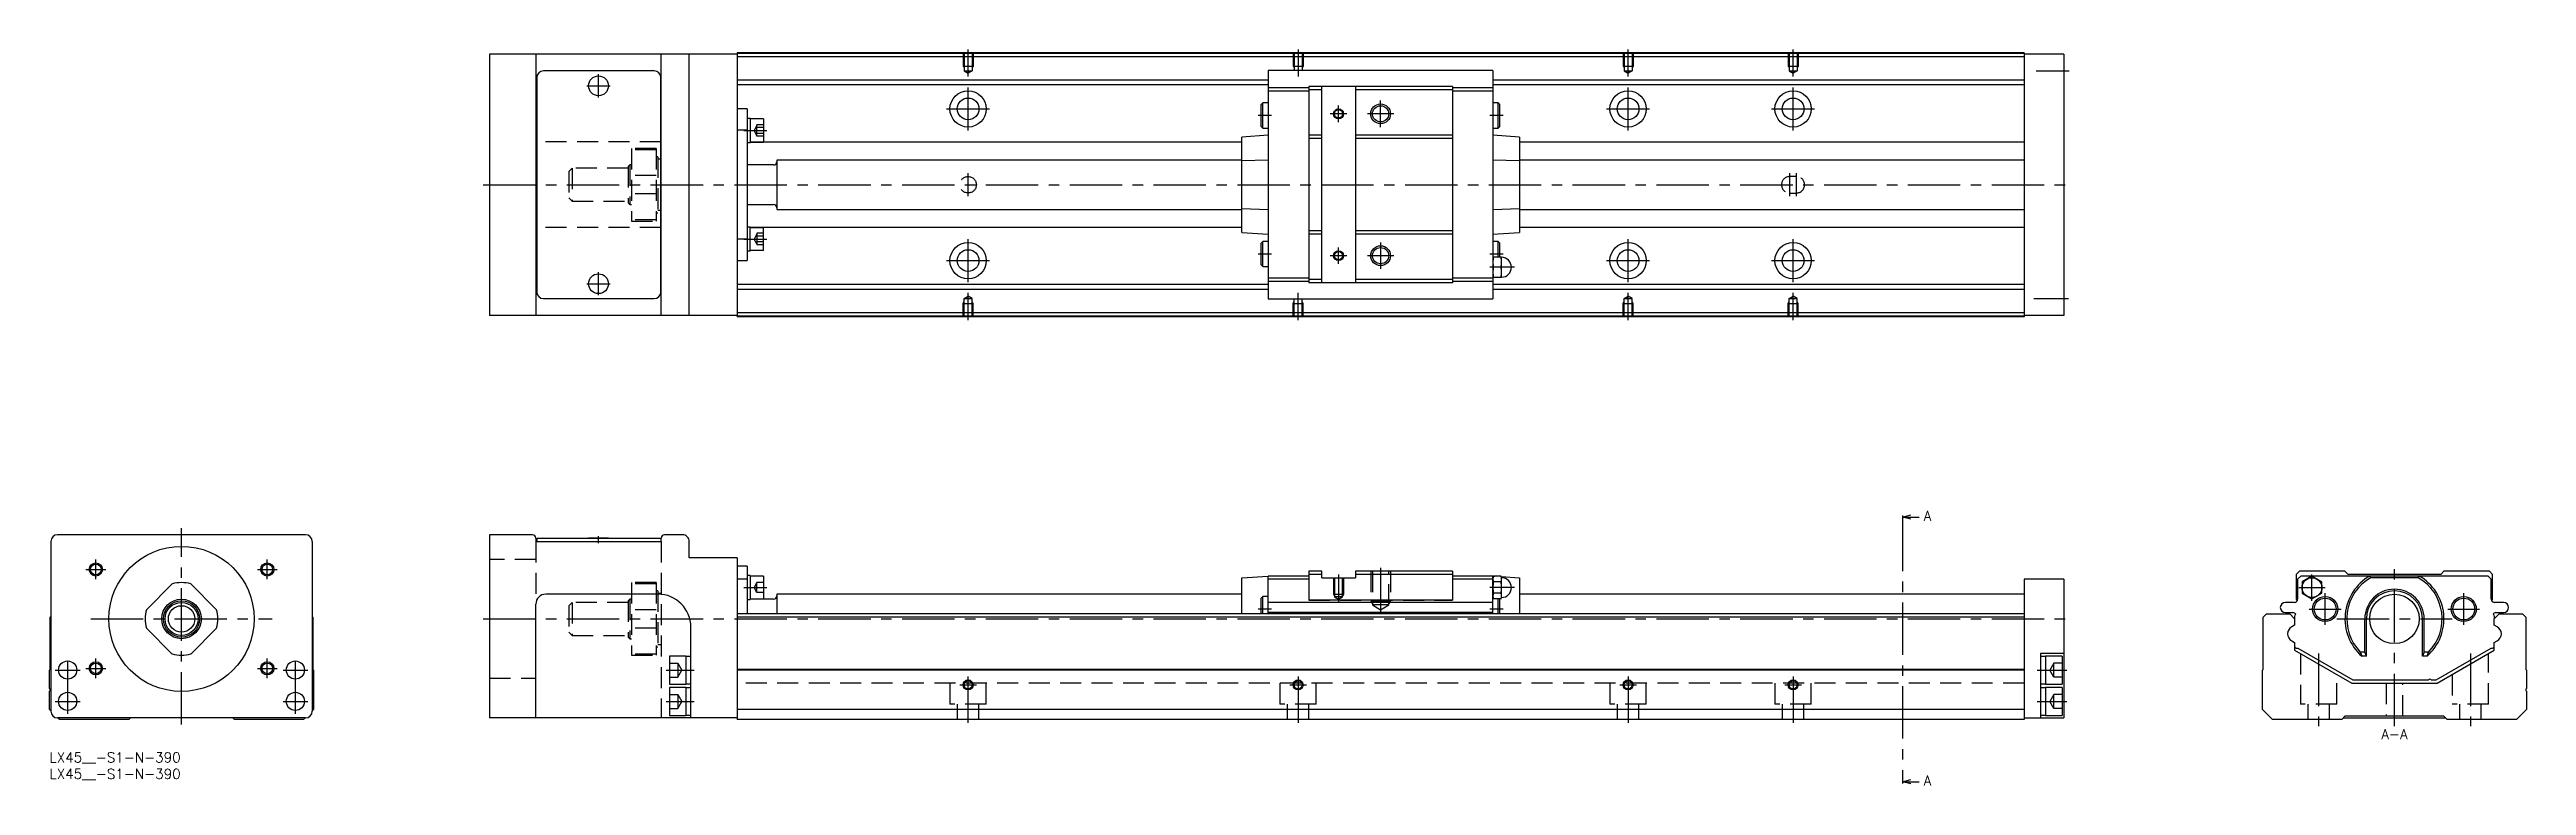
# Model space of a CAD drawing. Extents: x 0 to 751, y -10 to 213.
import ezdxf

# ---------------------------------------------------------------- set-up
doc = ezdxf.new("R2010")
doc.units = 0
doc.header["$LTSCALE"] = 0.5
doc.linetypes.add('CENTER', pattern=[50.8, 31.75, -6.35, 6.35, -6.35])
doc.linetypes.add('DASHED', pattern=[19.05, 12.7, -6.35])
for name, color, linetype in [('MSM_CENTER', 1, 'CENTER'), ('MSM_CONTINUOUS', 7, 'CONTINUOUS'), ('MSM_DASHED', 4, 'DASHED'), ('MSM_NARROW', 5, 'CONTINUOUS'), ('MSM_PART_NUMBER', 7, 'CONTINUOUS')]:
    doc.layers.add(name, color=color, linetype=linetype)
doc.styles.get("Standard").update_dxf_attribs({"font": 'txt.shx', "height": 3, "bigfont": 'bigfont.shx'})

# ---------------------------------------------------------------- blocks, each defined once
blk = doc.blocks.new('*U3')
at = {"layer": 'MSM_PART_NUMBER'}
blk.add_text('LX45__-S1-N-390', height=3, dxfattribs=at).set_placement((0, -3))
blk = doc.blocks.new('*U4')
at = {"layer": 'MSM_PART_NUMBER'}
blk.add_text('LX45__-S1-N-390', height=3, dxfattribs=at).set_placement((0, -8))

msp = doc.modelspace()

# ---------------------------------------------------------------- linework, layer by layer
at = {"layer": 'MSM_CENTER'}
for p, q in [((278.36, 204.91), (278.36, 213.12)), ((378.36, 213.12), (378.36, 204.91)), ((478.36, 204.91), (478.36, 213.12)), ((528.36, 204.91), (528.36, 213.12)), ((166.36, 198.62), (166.36, 205.62)), ((602.03, 206.62), (611.98, 206.62)), ((162.86, 202.12), (169.86, 202.12)), ((278.36, 188.62), (278.36, 201.62)), ((390.61, 191.12), (390.61, 196.12)), ((403.36, 189.62), (403.36, 197.62)), ((478.36, 188.62), (478.36, 201.62)), ((528.36, 188.62), (528.36, 201.62)), ((210.36, 188.58), (217.36, 188.58)), ((271.86, 195.12), (284.85, 195.12)), ((370.26, 193.12), (366.27, 193.12)), ((393.11, 193.62), (388.11, 193.62)), ((407.36, 193.62), (399.36, 193.62)), ((440.47, 193.12), (436.45, 193.12)), ((471.86, 195.12), (484.86, 195.12)), ((521.86, 195.12), (534.86, 195.12)), ((278.36, 168.62), (278.36, 175.62)), ((527.36, 168.62), (527.36, 175.62)), ((529.36, 168.62), (529.36, 175.62)), ((131.36, 172.12), (612.36, 172.12)), ((210.36, 155.67), (217.36, 155.67)), ((278.36, 142.62), (278.36, 155.62)), ((370.26, 151.12), (366.27, 151.12)), ((393.11, 150.62), (388.11, 150.62)), ((390.61, 148.12), (390.61, 153.12)), ((407.36, 150.62), (399.36, 150.62)), ((403.36, 154.62), (403.36, 146.62)), ((440.47, 151.12), (436.45, 151.12)), ((478.36, 142.62), (478.36, 155.62)), ((528.36, 142.62), (528.36, 155.62)), ((166.36, 138.62), (166.36, 145.62)), ((271.86, 149.12), (284.86, 149.12)), ((443.95, 147.12), (436.47, 147.12)), ((471.86, 149.12), (484.86, 149.12)), ((521.86, 149.12), (534.86, 149.12)), ((162.86, 142.12), (169.86, 142.12)), ((278.36, 131.12), (278.36, 139.33)), ((378.36, 131.12), (378.36, 139.33)), ((478.36, 131.12), (478.36, 139.33)), ((528.36, 131.12), (528.36, 139.33)), ((601.36, 137.62), (611.86, 137.62)), ((40, 8.5), (40, 68)), ((561.52, 70.87), (561.52, -8.37)), ((166.36, 63.5), (166.36, 65.6)), ((11.02, 55.5), (17.02, 55.5)), ((14.02, 52.5), (14.02, 58.5)), ((62.98, 55.5), (68.98, 55.5)), ((65.98, 52.5), (65.98, 58.5)), ((390.61, 54), (390.61, 45.5)), ((403.36, 56), (403.36, 42.3)), ((685.6, 46), (685.6, 54)), ((710.6, 8), (710.6, 56)), ((210.36, 50), (217.36, 50)), ((443.95, 50), (436.47, 50)), ((681.6, 50), (689.6, 50)), ((689.6, 38.7), (689.6, 48.3)), ((731.6, 38.7), (731.6, 48.3)), ((12.5, 40.5), (67.5, 40.5)), ((131.36, 40.5), (612.36, 40.5)), ((370.26, 43.5), (366.27, 43.5)), ((440.5, 43.5), (436.47, 43.5)), ((684.8, 43.5), (694.4, 43.5)), ((693.1, 40.5), (728.1, 40.5)), ((726.8, 43.5), (736.4, 43.5)), ((1.75, 25), (9.25, 25)), ((5.5, 11.75), (5.5, 28.75)), ((11.02, 25.5), (17.02, 25.5)), ((14.02, 22.5), (14.02, 28.5)), ((62.98, 25.5), (68.98, 25.5)), ((65.98, 22.5), (65.98, 28.5)), ((70.75, 25), (78.25, 25)), ((74.5, 11.75), (74.5, 28.75)), ((186.86, 25), (195.36, 25)), ((278.36, 9), (278.36, 23)), ((378.36, 23), (378.36, 9)), ((478.36, 23), (478.36, 9)), ((528.36, 23), (528.36, 9)), ((602.36, 25), (611.36, 25)), ((687.6, 29.97), (687.6, 8)), ((733.6, 29.97), (733.6, 8)), ((1.75, 15.5), (9.25, 15.5)), ((70.75, 15.5), (78.25, 15.5)), ((186.86, 15.5), (195.36, 15.5)), ((275.86, 20.5), (280.86, 20.5)), ((375.86, 20.5), (380.86, 20.5)), ((475.86, 20.5), (480.86, 20.5)), ((525.86, 20.5), (530.86, 20.5)), ((602.36, 15.5), (611.36, 15.5))]:
    msp.add_line(p, q, dxfattribs=at)
at = {"layer": 'MSM_CONTINUOUS'}
for p, q in [((208.36, 211.72), (133.36, 211.72)), ((133.36, 211.72), (133.36, 132.52)), ((147.36, 211.72), (147.36, 132.52)), ((185.36, 132.52), (185.36, 211.72)), ((193.86, 132.52), (193.86, 211.72)), ((598.36, 212.12), (208.36, 212.12)), ((208.36, 212.12), (208.36, 132.12)), ((598.36, 211.92), (208.36, 211.92)), ((598.36, 210.92), (208.36, 210.92)), ((598.36, 212.12), (598.36, 132.12)), ((610.36, 211.72), (598.36, 211.72)), ((610.36, 211.72), (610.36, 132.52)), ((147.66, 204.62), (147.66, 139.62)), ((183.26, 206.62), (149.66, 206.62)), ((185.26, 139.62), (185.26, 204.62)), ((369.31, 203.87), (208.36, 203.87)), ((437.41, 206.72), (369.31, 206.72)), ((369.31, 206.72), (369.31, 137.52)), ((437.41, 206.72), (437.41, 137.52)), ((598.36, 203.87), (437.41, 203.87)), ((147.66, 202.22), (147.36, 202.22)), ((147.66, 197.72), (147.36, 197.72)), ((185.36, 202.22), (185.26, 202.22)), ((185.36, 197.72), (185.26, 197.72)), ((369.31, 202.37), (208.36, 202.37)), ((367.71, 196.92), (367.21, 196.42)), ((367.21, 189.82), (367.21, 196.42)), ((369.31, 196.92), (367.71, 196.92)), ((367.71, 189.32), (367.71, 196.92)), ((381.61, 201.47), (369.31, 201.47)), ((381.61, 200.47), (369.31, 200.47)), ((425.11, 201.87), (381.61, 201.87)), ((381.61, 201.87), (381.61, 142.37)), ((385.51, 200.87), (381.61, 200.87)), ((385.51, 142.37), (385.51, 201.87)), ((395.71, 201.87), (395.71, 142.37)), ((425.11, 200.87), (395.71, 200.87)), ((425.11, 201.87), (425.11, 142.37)), ((437.41, 201.47), (425.11, 201.47)), ((437.41, 200.47), (425.11, 200.47)), ((598.36, 202.37), (437.41, 202.37)), ((439.01, 196.92), (437.41, 196.92)), ((439.01, 189.32), (439.01, 196.92)), ((439.51, 196.42), (439.01, 196.92)), ((439.51, 189.82), (439.51, 196.42)), ((211.36, 195.12), (208.36, 195.12)), ((211.36, 188.65), (208.36, 188.65)), ((211.36, 195.12), (211.36, 149.12)), ((212.36, 192.23), (211.36, 192.23)), ((212.36, 192.23), (212.36, 184.93)), ((216.36, 192.08), (212.36, 192.08)), ((216.36, 192.08), (216.36, 185.08)), ((367.21, 189.82), (367.71, 189.32)), ((367.71, 189.32), (369.31, 189.32)), ((437.41, 189.32), (439.01, 189.32)), ((439.01, 189.32), (439.51, 189.82)), ((147.66, 185.12), (147.36, 185.12)), ((185.36, 185.12), (185.26, 185.12)), ((211.36, 184.93), (212.36, 184.93)), ((212.36, 185.08), (216.36, 185.08)), ((361.31, 185.05), (212.36, 185.05)), ((369.31, 187.12), (361.31, 186.57)), ((361.31, 157.68), (361.31, 186.57)), ((385.51, 187.12), (381.61, 187.12)), ((385.51, 186.12), (381.61, 186.12)), ((425.11, 187.12), (395.71, 187.12)), ((425.11, 186.12), (395.71, 186.12)), ((445.41, 186.57), (437.41, 187.12)), ((445.41, 186.57), (445.41, 157.68)), ((598.36, 185.05), (445.41, 185.05)), ((185.36, 179.87), (185.26, 179.87)), ((219.36, 178.12), (211.36, 178.12)), ((220.36, 179.62), (220.36, 164.62)), ((361.31, 179.62), (220.36, 179.62)), ((369.31, 179.61), (361.31, 179.36)), ((445.41, 179.36), (437.41, 179.61)), ((598.36, 179.62), (445.41, 179.62)), ((211.36, 166.12), (219.36, 166.12)), ((147.66, 159.12), (147.36, 159.12)), ((185.26, 164.37), (185.36, 164.37)), ((185.36, 159.12), (185.26, 159.12)), ((211.36, 159.32), (212.36, 159.32)), ((212.36, 152.02), (212.36, 159.32)), ((361.31, 159.2), (212.36, 159.2)), ((212.36, 159.17), (216.36, 159.17)), ((216.36, 152.17), (216.36, 159.17)), ((220.36, 164.62), (361.31, 164.62)), ((361.31, 164.89), (369.31, 164.64)), ((361.31, 157.68), (369.31, 157.12)), ((385.51, 158.12), (381.61, 158.12)), ((425.11, 158.12), (395.71, 158.12)), ((437.41, 164.64), (445.41, 164.89)), ((437.41, 157.12), (445.41, 157.68)), ((445.41, 164.62), (598.36, 164.62)), ((598.36, 159.2), (445.41, 159.2)), ((211.36, 155.6), (208.36, 155.6)), ((212.36, 152.02), (211.36, 152.02)), ((216.36, 152.17), (212.36, 152.17)), ((367.71, 154.92), (367.21, 154.42)), ((367.21, 147.82), (367.21, 154.42)), ((369.31, 154.92), (367.71, 154.92)), ((367.71, 147.32), (367.71, 154.92)), ((385.51, 157.12), (381.61, 157.12)), ((425.11, 157.12), (395.71, 157.12)), ((439.01, 154.92), (437.41, 154.92)), ((440.01, 150.12), (437.41, 150.12)), ((439.51, 154.42), (439.01, 154.92)), ((439.01, 150.12), (439.01, 154.92)), ((439.51, 150.12), (439.51, 154.42)), ((440.01, 144.12), (440.01, 150.12)), ((147.66, 146.52), (147.36, 146.52)), ((185.36, 146.52), (185.26, 146.52)), ((208.36, 149.12), (211.36, 149.12)), ((367.21, 147.82), (367.71, 147.32)), ((367.71, 147.32), (369.31, 147.32)), ((381.61, 143.77), (369.31, 143.77)), ((381.61, 142.77), (369.31, 142.77)), ((385.51, 143.37), (381.61, 143.37)), ((425.11, 143.37), (395.71, 143.37)), ((437.41, 143.77), (425.11, 143.77)), ((437.41, 142.77), (425.11, 142.77)), ((437.41, 144.12), (440.01, 144.12)), ((439.89, 147.12), (437.53, 147.12)), ((147.36, 142.02), (147.66, 142.02)), ((149.66, 137.62), (183.26, 137.62)), ((185.26, 142.02), (185.36, 142.02)), ((369.31, 141.87), (208.36, 141.87)), ((369.31, 140.37), (208.36, 140.37)), ((369.31, 137.52), (437.41, 137.52)), ((425.11, 142.37), (381.61, 142.37)), ((598.36, 141.87), (437.41, 141.87)), ((598.36, 140.37), (437.41, 140.37)), ((208.36, 132.52), (133.36, 132.52)), ((598.36, 133.32), (208.36, 133.32)), ((598.36, 132.32), (208.36, 132.32)), ((598.36, 132.12), (208.36, 132.12)), ((610.36, 132.52), (598.36, 132.52)), ((561.52, 71.37), (564.02, 72.04)), ((561.52, 71.87), (561.52, 70.87)), ((561.52, 71.37), (566.52, 71.37)), ((564.02, 70.7), (561.52, 71.37)), ((0.4, 64), (0.4, 12.5)), ((77.6, 66), (2.4, 66)), ((79.6, 64), (79.6, 12.5)), ((133.36, 66), (133.36, 10.5)), ((146.36, 66), (133.36, 66)), ((147.36, 65), (147.36, 64)), ((147.36, 64), (185.36, 64)), ((147.66, 65), (147.66, 64)), ((147.66, 65), (185.26, 65)), ((163.36, 65.1), (169.36, 65.1)), ((163.36, 65.1), (163.36, 65)), ((169.36, 65), (169.36, 65.1)), ((185.26, 65), (185.26, 64)), ((185.36, 64), (185.36, 65)), ((191.86, 66), (186.36, 66)), ((193.86, 59), (193.86, 64)), ((208.36, 59), (193.86, 59)), ((208.36, 59), (208.36, 10)), ((211.36, 56.5), (208.36, 56.5)), ((211.36, 56.5), (211.36, 42)), ((212.36, 53.65), (211.36, 53.65)), ((212.36, 53.65), (212.36, 46.35)), ((216.36, 53.5), (212.36, 53.5)), ((216.36, 53.5), (216.36, 46.5)), ((361.31, 53), (369.31, 53.5)), ((361.31, 42), (361.31, 53)), ((381.61, 53.5), (369.31, 53.5)), ((369.31, 42), (369.31, 53.5)), ((381.61, 55), (381.61, 46.15)), ((385.51, 55), (381.61, 55)), ((385.51, 54), (381.61, 54)), ((385.51, 53), (385.51, 55)), ((385.51, 53), (395.71, 53)), ((395.71, 55), (395.71, 53)), ((425.11, 55), (395.71, 55)), ((425.11, 54), (395.71, 54)), ((425.11, 55), (425.11, 46.15)), ((437.41, 53.5), (425.11, 53.5)), ((437.41, 53.5), (437.98, 53.46)), ((437.41, 42), (437.41, 53.5)), ((437.53, 53.46), (437.41, 53)), ((437.42, 52.41), (437.41, 52.6)), ((439.89, 53.46), (437.53, 53.46)), ((440.01, 53), (439.89, 53.46)), ((439.92, 53.34), (445.41, 53)), ((440.01, 47), (440.01, 53)), ((445.41, 53), (445.41, 42)), ((681.85, 55), (680.85, 54)), ((680.85, 54), (680.85, 46.62)), ((682.25, 53.5), (681.25, 52.5)), ((695.6, 55), (681.85, 55)), ((738.95, 53.5), (682.25, 53.5)), ((685.6, 53.46), (682.6, 51.73)), ((688.6, 51.73), (685.6, 53.46)), ((696.6, 54), (695.6, 55)), ((724.6, 54), (696.6, 54)), ((703.11, 53.5), (703.37, 53)), ((717.83, 53), (703.37, 53)), ((717.83, 53), (718.08, 53.5)), ((725.6, 55), (724.6, 54)), ((739.35, 55), (725.6, 55)), ((739.95, 52.5), (738.95, 53.5)), ((740.35, 54), (739.35, 55)), ((740.35, 46.62), (740.35, 54)), ((29.36, 43.3), (37.2, 51.14)), ((42.8, 51.14), (50.64, 43.3)), ((184.36, 48), (150.36, 48)), ((211.36, 52.5), (208.36, 52.5)), ((211.36, 46.35), (212.36, 46.35)), ((219.36, 46.5), (212.36, 46.5)), ((220.36, 48), (220.36, 42)), ((361.31, 48), (220.36, 48)), ((367.71, 47.3), (367.21, 46.8)), ((367.21, 42), (367.21, 46.8)), ((367.71, 42), (367.71, 47.3)), ((369.31, 47.3), (367.71, 47.3)), ((381.61, 52.5), (369.31, 52.5)), ((437.41, 45.5), (369.31, 45.5)), ((425.11, 46.15), (381.61, 46.15)), ((437.41, 52.5), (425.11, 52.5)), ((437.41, 47), (437.53, 46.54)), ((439.89, 51.73), (437.53, 51.73)), ((439.89, 48.27), (437.53, 48.27)), ((439.89, 46.54), (437.53, 46.54)), ((439.01, 42), (439.01, 46.54)), ((439.51, 42), (439.51, 46.54)), ((439.89, 46.54), (440.01, 47)), ((598.36, 48), (445.41, 48)), ((610.36, 52.5), (598.36, 52.5)), ((598.36, 52.5), (598.36, 10)), ((610.36, 52.5), (610.36, 10.5)), ((680.25, 45.5), (677.55, 45.5)), ((681.25, 52.5), (681.25, 46.5)), ((682.6, 51.73), (682.6, 48.27)), ((682.6, 48.27), (685.6, 46.54)), ((685.6, 46.54), (688.6, 48.27)), ((688.6, 48.27), (688.6, 51.73)), ((739.95, 46.5), (739.95, 52.5)), ((743.65, 45.5), (740.95, 45.5)), ((0.2, 41), (0.4, 41.2)), ((0.2, 25.2), (0.2, 41)), ((37.2, 29.86), (29.36, 37.7)), ((50.64, 37.7), (42.8, 29.86)), ((79.6, 41.2), (79.8, 41)), ((79.8, 41), (79.8, 25.2)), ((147.36, 10.5), (147.36, 45)), ((194.36, 10.5), (194.36, 38)), ((598.36, 42), (208.36, 42)), ((598.36, 41), (208.36, 41)), ((437.41, 42.4), (369.31, 42.4)), ((670.8, 41), (671.8, 42)), ((670.8, 25.2), (670.8, 41)), ((671.8, 42), (678.85, 42)), ((677.55, 42.4), (679.85, 42.4)), ((678.85, 42), (680.35, 40.5)), ((680.35, 38.61), (679.45, 38.1)), ((680.3, 41.2), (680.3, 40.55)), ((680.35, 40.5), (680.35, 38.61)), ((701.6, 30.44), (701.6, 40.5)), ((702.1, 29.22), (702.1, 40.5)), ((719.1, 29.22), (719.1, 40.5)), ((719.6, 30.44), (719.6, 40.5)), ((740.85, 40.5), (742.35, 42)), ((740.85, 38.61), (740.85, 40.5)), ((741.74, 38.1), (740.85, 38.61)), ((740.9, 40.55), (740.9, 41.2)), ((741.35, 42.4), (743.65, 42.4)), ((742.35, 42), (749.4, 42)), ((749.4, 42), (750.4, 41)), ((750.4, 41), (750.4, 25.2)), ((679.45, 33.9), (680.35, 33.39)), ((680.35, 33.39), (680.35, 31)), ((680.35, 31), (697.67, 21)), ((681.1, 31.61), (681.3, 31.61)), ((681.3, 31.61), (697.94, 22)), ((701.6, 30.44), (700.24, 30.44)), ((702.1, 29.22), (701.6, 30.44)), ((719.6, 30.44), (719.1, 29.22)), ((720.96, 30.44), (719.6, 30.44)), ((723.26, 22), (739.9, 31.61)), ((723.53, 21), (740.85, 31)), ((739.9, 31.61), (740.1, 31.61)), ((740.85, 33.39), (741.74, 33.9)), ((740.85, 31), (740.85, 33.39)), ((0, 25), (0.2, 25.2)), ((0, 19.4), (0, 25)), ((79.8, 25.2), (80, 25)), ((80, 25), (80, 13)), ((192.86, 29.25), (187.86, 29.25)), ((187.86, 29.25), (187.86, 20.75)), ((192.86, 29.25), (192.86, 20.75)), ((194.36, 29.15), (192.86, 29.15)), ((598.36, 25.2), (208.36, 25.2)), ((598.36, 25), (208.36, 25)), ((610.36, 30), (603.36, 30)), ((603.36, 30), (603.36, 10.5)), ((604.86, 29.15), (603.36, 29.15)), ((609.86, 29.25), (604.86, 29.25)), ((604.86, 29.25), (604.86, 20.75)), ((609.86, 29.25), (609.86, 20.75)), ((670.6, 25), (670.8, 25.2)), ((670.6, 13), (670.6, 25)), ((702.1, 29.22), (700.71, 29.22)), ((720.49, 29.22), (719.1, 29.22)), ((750.4, 25.2), (750.6, 25)), ((750.6, 25), (750.6, 19.4)), ((0, 13), (0, 18.6)), ((187.86, 20.75), (192.86, 20.75)), ((192.86, 19.75), (187.86, 19.75)), ((187.86, 19.75), (187.86, 11.25)), ((192.86, 20.85), (194.36, 20.85)), ((192.86, 19.75), (192.86, 11.25)), ((194.36, 19.65), (192.86, 19.65)), ((603.36, 20.85), (604.86, 20.85)), ((604.86, 19.65), (603.36, 19.65)), ((604.86, 20.75), (609.86, 20.75)), ((609.86, 19.75), (604.86, 19.75)), ((604.86, 19.75), (604.86, 11.25)), ((609.86, 19.75), (609.86, 11.25)), ((697.67, 21), (723.53, 21)), ((697.94, 22), (720.95, 22)), ((721.75, 22), (723.26, 22)), ((750.6, 18.6), (750.6, 13)), ((0.4, 12.6), (0, 13)), ((77.6, 10.5), (2.4, 10.5)), ((3, 10), (2.5, 10.5)), ((24, 10), (3, 10)), ((24.5, 10.5), (24, 10)), ((56, 10), (55.5, 10.5)), ((77, 10), (56, 10)), ((77.5, 10.5), (77, 10)), ((80, 13), (79.6, 12.6)), ((208.36, 10.5), (133.36, 10.5)), ((187.86, 11.25), (192.86, 11.25)), ((192.86, 11.35), (194.36, 11.35)), ((598.36, 13), (208.36, 13)), ((598.36, 10), (208.36, 10)), ((598.36, 10.5), (610.36, 10.5)), ((603.36, 11.35), (604.86, 11.35)), ((604.86, 11.25), (609.86, 11.25)), ((673.6, 10), (670.6, 13)), ((694.6, 10), (673.6, 10)), ((695.6, 11), (694.6, 10)), ((695.1, 10.5), (726.1, 10.5)), ((725.6, 11), (695.6, 11)), ((726.6, 10), (725.6, 11)), ((747.6, 10), (726.6, 10)), ((750.6, 13), (747.6, 10)), ((561.52, -8.87), (564.02, -8.2)), ((561.52, -8.37), (561.52, -9.37)), ((561.52, -8.87), (566.52, -8.87)), ((564.02, -9.54), (561.52, -8.87))]:
    msp.add_line(p, q, dxfattribs=at)
for centre, radius in [((166.36, 202.12), 3), ((278.36, 195.12), 5.5), ((278.36, 195.12), 3.3), ((403.36, 193.62), 2.46), ((478.36, 195.12), 5.5), ((478.36, 195.12), 3.3), ((528.36, 195.12), 5.5), ((528.36, 195.12), 3.3), ((390.61, 193.62), 1.23), ((278.36, 149.12), 5.5), ((278.36, 149.12), 3.3), ((390.61, 150.62), 1.23), ((403.36, 150.62), 2.46), ((478.36, 149.12), 5.5), ((478.36, 149.12), 3.3), ((528.36, 149.12), 5.5), ((528.36, 149.12), 3.3), ((166.36, 142.12), 3), ((40, 40.5), 22), ((14.02, 55.5), 1.62), ((65.98, 55.5), 1.62), ((685.6, 50), 3), ((40, 40.5), 6), ((40, 40.5), 5.5), ((40, 40.5), 5), ((689.6, 43.5), 3.8), ((689.6, 43.5), 3.3), ((710.6, 40.5), 7.5), ((731.6, 43.5), 3.8), ((731.6, 43.5), 3.3), ((40, 40.5), 4), ((5.5, 25), 2.75), ((14.02, 25.5), 1.62), ((65.98, 25.5), 1.62), ((74.5, 25), 2.75), ((5.5, 15.5), 2.75), ((74.5, 15.5), 2.75), ((278.36, 20.5), 1.23), ((378.36, 20.5), 1.23), ((478.36, 20.5), 1.23), ((528.36, 20.5), 1.23)]:
    msp.add_circle(centre, radius, dxfattribs=at)
for centre, radius, start, end in [((149.66, 204.62), 2, 90, 180), ((183.26, 204.62), 2, 0, 90), ((219.36, 179.12), 1, 270, 0), ((219.36, 165.12), 1, 0, 90), ((447.1, 148.58), 9.69, 170.8086, 179.713), ((430.31, 148.58), 9.7, 0.28862, 9.18978), ((440.01, 147.12), 3, 270, 90), ((447.11, 148.67), 9.7, 180.28862, 189.18978), ((447.1, 145.58), 9.69, 170.8086, 179.713), ((447.11, 145.67), 9.7, 180.28862, 189.18978), ((430.32, 148.67), 9.69, 350.8086, 359.713), ((430.31, 145.58), 9.7, 0.28862, 9.18978), ((430.32, 145.67), 9.69, 350.8086, 359.713), ((149.66, 139.62), 2, 180, 270), ((183.26, 139.62), 2, 270, 0), ((2.4, 64), 2, 90, 180), ((77.6, 64), 2, 0, 90), ((146.36, 65), 1, 360, 90), ((186.37, 64.99), 1.01, 90.69584, 179.30416), ((191.86, 64), 2, 359.99784, 90.00216), ((440.72, 52.57), 3.31, 164.22771, 179.4294), ((440.72, 52.63), 3.31, 180.57378, 195.76911), ((436.7, 52.56), 3.31, 0.57378, 15.76911), ((436.7, 52.63), 3.31, 344.22771, 359.4294), ((440.01, 50), 3, 270, 90), ((710.6, 40.5), 15, 119.92643, 228.76392), ((710.6, 40.5), 14.44, 120.05097, 224.15139), ((710.6, 40.5), 14.44, 315.84861, 59.94903), ((710.6, 40.5), 15, 311.23608, 60.07357), ((40, 40.5), 11, 75.27264, 104.72736), ((150.36, 45), 3, 90, 180), ((184.36, 38), 10, 0, 90), ((219.36, 47.5), 1, 270, 0), ((450.3, 49.95), 12.89, 172.03062, 179.75617), ((450.87, 50.1), 13.46, 180.40698, 187.80623), ((440.72, 47.37), 3.31, 164.22771, 179.4294), ((440.72, 47.44), 3.31, 180.57378, 195.76911), ((427.12, 49.94), 12.89, 0.24521, 7.968), ((426.55, 50.1), 13.46, 352.19377, 359.59302), ((436.7, 47.37), 3.31, 0.57378, 15.76911), ((436.7, 47.43), 3.31, 344.22771, 359.4294), ((677.55, 43.95), 1.55, 90, 270), ((680.25, 46.5), 1, 270, 0), ((681.35, 46.62), 0.5, 180, 251.07258), ((710.6, 40.5), 9, 0, 180), ((710.6, 40.5), 8.5, 0, 180), ((740.95, 46.5), 1, 180, 270), ((739.85, 46.62), 0.5, 289.00551, 0), ((743.65, 43.95), 1.55, 270, 90), ((40, 40.5), 11, 165.27264, 194.72736), ((40, 40.5), 11, 345.27264, 14.72736), ((680.75, 35.85), 2.6, 120.00003, 176.58933), ((679.85, 41.4), 1, 30.09191, 90), ((681.1, 41.2), 0.8, 118.74892, 180), ((741.35, 41.4), 1, 90, 149.90809), ((740.1, 41.2), 0.8, 0, 61.25108), ((740.44, 35.85), 2.6, 3.41067, 59.99996), ((680.75, 36.15), 2.6, 183.41067, 239.99996), ((681.1, 32.41), 0.8, 200.37237, 270), ((714.23, 35.16), 14.76, 198.65668, 203.74193), ((706.88, 35.2), 14.86, 336.27386, 341.32752), ((740.1, 32.41), 0.8, 270, 339.63587), ((740.44, 36.15), 2.6, 300.00004, 356.58933), ((40, 40.5), 11, 255.27264, 284.72736), ((-0.3, 19), 0.5, 306.8699, 53.1301), ((721.35, 21.7), 0.5, 36.8699, 143.1301), ((750.9, 19), 0.5, 126.8699, 233.1301), ((2.4, 12.5), 2, 180, 270), ((77.6, 12.5), 2, 270, 0)]:
    msp.add_arc(centre, radius, start, end, dxfattribs=at)
at = {"layer": 'MSM_DASHED'}
for p, q in [((276.86, 212.12), (276.86, 208.12)), ((277.13, 212.12), (277.13, 206.62)), ((279.59, 212.12), (279.59, 206.62)), ((279.86, 212.12), (279.86, 208.12)), ((376.86, 212.12), (376.86, 208.12)), ((377.13, 212.12), (377.13, 206.72)), ((379.59, 212.12), (379.59, 206.72)), ((379.86, 212.12), (379.86, 208.12)), ((476.86, 212.12), (476.86, 208.12)), ((477.13, 212.12), (477.13, 206.62)), ((479.59, 212.12), (479.59, 206.62)), ((479.86, 212.12), (479.86, 208.12)), ((526.86, 212.12), (526.86, 208.12)), ((527.13, 212.12), (527.13, 206.62)), ((529.59, 212.12), (529.59, 206.62)), ((529.86, 212.12), (529.86, 208.12)), ((276.86, 208.12), (277.13, 207.66)), ((276.86, 208.12), (279.86, 208.12)), ((277.13, 206.62), (278.36, 205.91)), ((277.13, 206.62), (279.59, 206.62)), ((279.59, 206.62), (278.36, 205.91)), ((279.86, 208.12), (279.59, 207.66)), ((376.86, 208.12), (379.86, 208.12)), ((376.86, 208.12), (377.13, 207.66)), ((379.86, 208.12), (379.59, 207.66)), ((476.86, 208.12), (479.86, 208.12)), ((476.86, 208.12), (477.13, 207.66)), ((477.13, 206.62), (479.59, 206.62)), ((477.13, 206.62), (478.36, 205.91)), ((479.59, 206.62), (478.36, 205.91)), ((479.86, 208.12), (479.59, 207.66)), ((526.86, 208.12), (529.86, 208.12)), ((526.86, 208.12), (527.13, 207.66)), ((527.13, 206.62), (529.59, 206.62)), ((527.13, 206.62), (528.36, 205.91)), ((529.59, 206.62), (528.36, 205.91)), ((529.86, 208.12), (529.59, 207.66)), ((214.36, 190.08), (213.49, 188.58)), ((214.36, 187.08), (213.49, 188.58)), ((214.36, 186.85), (214.36, 190.31)), ((216.36, 190.31), (214.36, 190.31)), ((216.36, 189.45), (214.36, 189.45)), ((216.36, 187.71), (214.36, 187.71)), ((185.26, 185.12), (147.66, 185.12)), ((183.86, 183.12), (176.36, 183.12)), ((176.36, 183.12), (176.36, 161.12)), ((183.86, 182.76), (176.36, 182.76)), ((183.86, 183.12), (183.86, 161.12)), ((184.36, 180.62), (183.86, 180.62)), ((184.36, 180.62), (184.36, 163.62)), ((216.36, 186.85), (214.36, 186.85)), ((158.36, 177.12), (157.36, 176.12)), ((157.36, 176.12), (157.36, 168.12)), ((158.36, 177.12), (158.36, 167.12)), ((175.36, 177.12), (158.36, 177.12)), ((175.86, 178.12), (175.36, 177.62)), ((175.36, 177.62), (175.36, 166.62)), ((175.86, 178.12), (175.86, 166.12)), ((176.36, 178.12), (175.86, 178.12)), ((183.86, 174.92), (176.36, 174.92)), ((185.26, 179.87), (184.36, 179.87)), ((529.36, 174.62), (527.36, 174.62)), ((157.36, 168.12), (158.36, 167.12)), ((158.36, 167.12), (175.36, 167.12)), ((175.36, 166.62), (175.86, 166.12)), ((175.86, 166.12), (176.36, 166.12)), ((183.86, 169.33), (176.36, 169.33)), ((527.36, 169.62), (529.36, 169.62)), ((185.26, 159.12), (147.66, 159.12)), ((183.86, 161.49), (176.36, 161.49)), ((176.36, 161.12), (183.86, 161.12)), ((183.86, 163.62), (184.36, 163.62)), ((184.36, 164.37), (185.26, 164.37)), ((214.36, 157.17), (213.49, 155.67)), ((214.36, 154.17), (213.49, 155.67)), ((214.36, 157.4), (214.36, 153.94)), ((216.36, 157.4), (214.36, 157.4)), ((216.36, 156.54), (214.36, 156.54)), ((216.36, 154.8), (214.36, 154.8)), ((216.36, 153.94), (214.36, 153.94)), ((276.86, 136.12), (277.13, 136.59)), ((276.86, 132.12), (276.86, 136.12)), ((276.86, 136.12), (279.86, 136.12)), ((277.13, 137.62), (278.36, 138.33)), ((277.13, 132.12), (277.13, 137.62)), ((277.13, 137.62), (279.59, 137.62)), ((279.59, 137.62), (278.36, 138.33)), ((279.59, 132.12), (279.59, 137.62)), ((279.86, 136.12), (279.59, 136.59)), ((279.86, 132.12), (279.86, 136.12)), ((376.86, 136.12), (377.13, 136.59)), ((376.86, 136.12), (379.86, 136.12)), ((376.86, 132.12), (376.86, 136.12)), ((377.13, 132.12), (377.13, 137.52)), ((379.59, 132.12), (379.59, 137.52)), ((379.86, 136.12), (379.59, 136.59)), ((379.86, 132.12), (379.86, 136.12)), ((476.86, 136.12), (477.13, 136.59)), ((476.86, 136.12), (479.86, 136.12)), ((476.86, 132.12), (476.86, 136.12)), ((477.13, 137.62), (478.36, 138.33)), ((477.13, 137.62), (479.59, 137.62)), ((477.13, 132.12), (477.13, 137.62)), ((479.59, 137.62), (478.36, 138.33)), ((479.59, 132.12), (479.59, 137.62)), ((479.86, 136.12), (479.59, 136.59)), ((479.86, 132.12), (479.86, 136.12)), ((526.86, 136.12), (527.13, 136.59)), ((526.86, 136.12), (529.86, 136.12)), ((526.86, 132.12), (526.86, 136.12)), ((527.13, 137.62), (528.36, 138.33)), ((527.13, 137.62), (529.59, 137.62)), ((527.13, 132.12), (527.13, 137.62)), ((529.59, 137.62), (528.36, 138.33)), ((529.59, 132.12), (529.59, 137.62)), ((529.86, 136.12), (529.59, 136.59)), ((529.86, 132.12), (529.86, 136.12)), ((147.36, 64), (147.36, 45)), ((185.36, 64), (185.36, 10.5)), ((147.36, 58.5), (133.36, 58.5)), ((389.11, 53), (389.11, 48)), ((389.38, 53), (389.38, 47.21)), ((391.84, 47.21), (391.84, 53)), ((392.11, 53), (392.11, 48)), ((400.36, 55), (400.36, 46)), ((400.9, 55), (400.9, 44.72)), ((405.82, 44.72), (405.82, 55)), ((406.36, 55), (406.36, 46)), ((158.36, 45.5), (157.36, 44.5)), ((158.36, 45.5), (158.36, 35.5)), ((175.36, 45.5), (158.36, 45.5)), ((175.86, 46.5), (175.36, 46)), ((175.36, 46), (175.36, 35)), ((175.86, 46.5), (175.86, 34.5)), ((176.36, 46.5), (175.86, 46.5)), ((176.36, 51.5), (176.36, 29.5)), ((183.86, 51.5), (176.36, 51.5)), ((183.86, 51.14), (176.36, 51.14)), ((183.86, 51.5), (183.86, 29.5)), ((184.36, 49), (183.86, 49)), ((184.36, 49), (184.36, 32)), ((185.36, 48.25), (184.36, 48.25)), ((214.36, 51.5), (213.49, 50)), ((214.36, 48.5), (213.49, 50)), ((214.36, 48.5), (214.36, 51.5)), ((216.36, 51.5), (214.36, 51.5)), ((214.36, 50), (216.36, 50)), ((216.36, 48.5), (214.36, 48.5)), ((381.61, 46.15), (425.11, 46.15)), ((389.11, 48), (392.11, 48)), ((389.11, 48), (389.38, 47.53)), ((389.38, 47.21), (390.61, 46.5)), ((391.84, 47.21), (389.38, 47.21)), ((390.61, 46.5), (391.84, 47.21)), ((392.11, 48), (391.84, 47.53)), ((400.36, 46), (400.9, 45.06)), ((400.36, 46), (406.36, 46)), ((406.36, 46), (405.82, 45.06)), ((157.36, 44.5), (157.36, 36.5)), ((183.86, 43.3), (176.36, 43.3)), ((183.86, 37.7), (176.36, 37.7)), ((400.9, 44.72), (403.36, 43.3)), ((405.82, 44.72), (400.9, 44.72)), ((403.36, 43.3), (405.82, 44.72)), ((157.36, 36.5), (158.36, 35.5)), ((158.36, 35.5), (175.36, 35.5)), ((175.36, 35), (175.86, 34.5)), ((175.86, 34.5), (176.36, 34.5)), ((183.86, 32), (184.36, 32)), ((184.36, 32.75), (185.36, 32.75)), ((183.86, 29.86), (176.36, 29.86)), ((176.36, 29.5), (183.86, 29.5)), ((187.86, 27.12), (190.36, 27.12)), ((187.86, 25), (190.36, 25)), ((187.86, 22.87), (190.36, 22.87)), ((190.36, 27.12), (190.36, 22.87)), ((190.36, 27.12), (191.59, 25)), ((190.36, 22.87), (191.59, 25)), ((598.36, 25.2), (208.36, 25.2)), ((598.36, 25), (208.36, 25)), ((607.36, 27.12), (606.13, 25)), ((607.36, 22.87), (606.13, 25)), ((609.86, 27.12), (607.36, 27.12)), ((607.36, 22.87), (607.36, 27.12)), ((607.36, 25), (609.86, 25)), ((609.86, 22.87), (607.36, 22.87)), ((682.1, 29.99), (682.1, 14.7)), ((693.1, 14.7), (693.1, 23.64)), ((728.1, 23.64), (728.1, 14.7)), ((739.1, 14.7), (739.1, 29.99)), ((133.36, 22.5), (147.36, 22.5)), ((187.86, 17.62), (190.36, 17.62)), ((187.86, 15.5), (190.36, 15.5)), ((190.36, 17.62), (191.59, 15.5)), ((190.36, 17.62), (190.36, 13.37)), ((190.36, 13.37), (191.59, 15.5)), ((598.36, 21), (208.36, 21)), ((272.86, 21), (272.86, 14.7)), ((283.86, 14.7), (283.86, 21)), ((372.86, 21), (372.86, 14.7)), ((383.86, 14.7), (383.86, 21)), ((472.86, 21), (472.86, 14.7)), ((483.86, 14.7), (483.86, 21)), ((522.86, 21), (522.86, 14.7)), ((533.86, 14.7), (533.86, 21)), ((607.36, 17.62), (606.13, 15.5)), ((607.36, 13.37), (606.13, 15.5)), ((607.36, 13.37), (607.36, 17.62)), ((609.86, 17.62), (607.36, 17.62)), ((607.36, 15.5), (609.86, 15.5)), ((708.1, 21), (708.1, 11)), ((713.1, 11), (713.1, 21)), ((187.86, 13.37), (190.36, 13.37)), ((283.86, 14.7), (272.86, 14.7)), ((275.06, 14.7), (275.06, 10)), ((281.66, 10), (281.66, 14.7)), ((383.86, 14.7), (372.86, 14.7)), ((375.06, 14.7), (375.06, 10)), ((381.66, 10), (381.66, 14.7)), ((483.86, 14.7), (472.86, 14.7)), ((475.06, 14.7), (475.06, 10)), ((481.66, 10), (481.66, 14.7)), ((533.86, 14.7), (522.86, 14.7)), ((525.06, 14.7), (525.06, 10)), ((531.66, 10), (531.66, 14.7)), ((609.86, 13.37), (607.36, 13.37)), ((693.1, 14.7), (682.1, 14.7)), ((684.3, 14.7), (684.3, 10)), ((690.9, 10), (690.9, 14.7)), ((739.1, 14.7), (728.1, 14.7)), ((730.3, 14.7), (730.3, 10)), ((736.9, 10), (736.9, 14.7))]:
    msp.add_line(p, q, dxfattribs=at)
msp.add_circle((278.36, 172.12), 2.5, dxfattribs=at)
for centre, start, end in [((527.36, 172.12), 90, 270), ((529.36, 172.12), 270, 90)]:
    msp.add_arc(centre, 2.5, start, end, dxfattribs=at)
at = {"layer": 'MSM_NARROW'}
for centre, radius in [((403.36, 193.62), 3), ((390.61, 193.62), 1.5), ((390.61, 150.62), 1.5), ((403.36, 150.62), 3), ((14.02, 55.5), 2), ((65.98, 55.5), 2), ((14.02, 25.5), 2), ((65.98, 25.5), 2), ((278.36, 20.5), 1.5), ((378.36, 20.5), 1.5), ((478.36, 20.5), 1.5), ((528.36, 20.5), 1.5)]:
    msp.add_circle(centre, radius, dxfattribs=at)

# ---------------------------------------------------------------- block references
at = {"layer": 'MSM_CONTINUOUS'}
for name in ['*U3', '*U4']:
    msp.add_blockref(name, (0, 0), dxfattribs=at)

# ---------------------------------------------------------------- texts
at = {"layer": 'MSM_PART_NUMBER'}
for s, p in [('A', (567.94, 70.24)), ('A-A', (706.6, 4.04)), ('A', (567.94, -10))]:
    msp.add_text(s, height=3, dxfattribs=at).set_placement(p)

doc.saveas('drawing.dxf')
